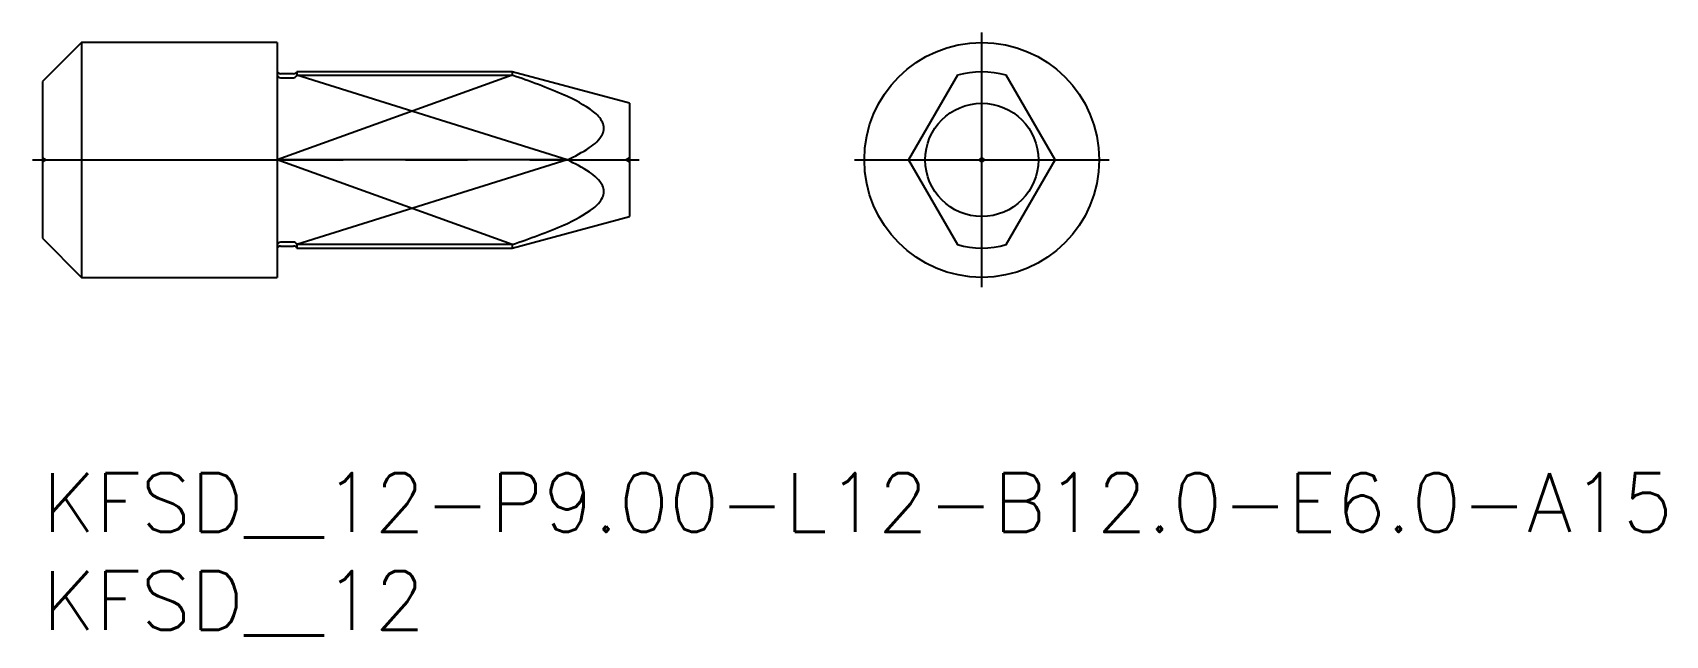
# Model space of a CAD drawing. Extents: x -0.5 to 82.9, y -8.3 to 22.5.
import ezdxf

# ---------------------------------------------------------------- set-up
doc = ezdxf.new("R2010")
doc.units = 0
doc.header["$LTSCALE"] = 0.5
doc.linetypes.add('CENTER', pattern=[50.8, 31.75, -6.35, 6.35, -6.35])
doc.linetypes.add('DASHED', pattern=[19.05, 12.7, -6.35])
for name, color, linetype in [('MSM_CENTER', 1, 'CENTER'), ('MSM_CONTINUOUS', 7, 'CONTINUOUS'), ('MSM_DASHED', 4, 'DASHED'), ('MSM_NARROW', 5, 'CONTINUOUS'), ('MSM_PART_NUMBER', 7, 'CONTINUOUS')]:
    doc.layers.add(name, color=color, linetype=linetype)
doc.styles.get("Standard").update_dxf_attribs({"font": 'txt.shx', "height": 0.5, "bigfont": 'bigfont.shx'})

# ---------------------------------------------------------------- blocks, each defined once
blk = doc.blocks.new('*U18')
at = {"layer": 'MSM_PART_NUMBER'}
blk.add_text('KFSD__12-P9.00-L12-B12.0-E6.0-A15', height=3, dxfattribs=at).set_placement((0, -3))
blk = doc.blocks.new('*U19')
at = {"layer": 'MSM_PART_NUMBER'}
blk.add_text('KFSD__12', height=3, dxfattribs=at).set_placement((0, -8))

msp = doc.modelspace()

# ---------------------------------------------------------------- linework, layer by layer
at = {"layer": 'MSM_CENTER'}
for p, q in [((48, 9.5), (48, 22.5)), ((-0.5, 16), (30.5, 16)), ((41.5, 16), (54.5, 16))]:
    msp.add_line(p, q, dxfattribs=at)
at = {"layer": 'MSM_CONTINUOUS'}
for p, q in [((2, 22), (0, 20)), ((12, 22), (2, 22)), ((2, 22), (2, 10)), ((12, 22), (12, 10)), ((12.827, 20.4), (12.173, 20.4)), ((12.173, 20.196), (12.827, 20.196)), ((24, 20.5), (13, 20.5)), ((13, 20.5), (13, 20.323)), ((13, 20.323), (24, 20.323)), ((30, 18.892), (24, 20.5)), ((24, 20.5), (24, 20.323)), ((46.75, 20.323), (44.254, 16)), ((51.746, 16), (49.25, 20.323)), ((0, 20), (0, 12)), ((30, 18.892), (30, 13.108)), ((26.815, 16), (12, 16)), ((44.254, 16), (46.75, 11.677)), ((49.25, 11.677), (51.746, 16)), ((24, 11.5), (30, 13.108)), ((0, 12), (2, 10)), ((12.827, 11.804), (12.173, 11.804)), ((12.173, 11.6), (12.827, 11.6)), ((13, 11.677), (13, 11.5)), ((24, 11.677), (13, 11.677)), ((13, 11.5), (24, 11.5)), ((24, 11.677), (24, 11.5)), ((2, 10), (12, 10))]:
    msp.add_line(p, q, dxfattribs=at)
for radius in [6, 2.892, 0.1]:
    msp.add_circle((48, 16), radius, dxfattribs=at)
for centre, radius, start, end in [((12.173, 20.6), 0.2, 210, 270), ((12.226, 20.425), 0.248, 204.40532, 225.6171), ((12.188, 20.397), 0.201, 227.65978, 265.90504), ((12.827, 20.6), 0.2, 270, 330), ((12.825, 20.364), 0.168, 270.54942, 305.48391), ((12.783, 20.42), 0.238, 305.88828, 335.89417), ((13.421, -11.609), 33.639, 66.80862, 71.67086), ((48, 16), 4.5, 73.87238, 106.12762), ((23.831, 12.603), 7.283, 53.56913, 67.06871), ((27.23, 17.204), 1.563, 27.29595, 53.67423), ((27.997, 17.622), 0.69, 333.44686, 25.69519), ((26.963, 18.247), 1.897, 301.42322, 330.50436), ((23.19, 23.908), 8.699, 294.62066, 303.18788), ((23.19, 8.092), 8.699, 56.81212, 65.37934), ((26.963, 13.753), 1.897, 29.49564, 58.57678), ((27.997, 14.378), 0.69, 334.30481, 26.55314), ((23.831, 19.397), 7.283, 292.93129, 306.43087), ((27.23, 14.796), 1.563, 306.32577, 332.70405), ((13.421, 43.609), 33.639, 288.32914, 293.19138), ((12.226, 11.575), 0.248, 134.3829, 155.59468), ((12.188, 11.603), 0.201, 94.09496, 132.34022), ((12.825, 11.636), 0.168, 54.51609, 89.45058), ((12.783, 11.58), 0.238, 24.10583, 54.11172), ((12.173, 11.4), 0.2, 90, 150), ((12.827, 11.4), 0.2, 30, 90), ((48, 16), 4.5, 253.87238, 286.12762)]:
    msp.add_arc(centre, radius, start, end, dxfattribs=at)
at = {"layer": 'MSM_DASHED'}
for p, q in [((0, 16.1), (0.173, 16)), ((0.173, 16), (0, 15.9)), ((30, 16.1), (29.827, 16)), ((29.827, 16), (30, 15.9))]:
    msp.add_line(p, q, dxfattribs=at)
at = {"layer": 'MSM_NARROW'}
for p, q in [((24, 20.323), (12, 16)), ((26.815, 16), (13, 20.323)), ((24, 11.677), (12, 16)), ((26.815, 16), (13, 11.677))]:
    msp.add_line(p, q, dxfattribs=at)

# ---------------------------------------------------------------- block references
at = {"layer": 'MSM_CONTINUOUS'}
for name in ['*U18', '*U19']:
    msp.add_blockref(name, (0, 0), dxfattribs=at)

doc.saveas('drawing.dxf')
